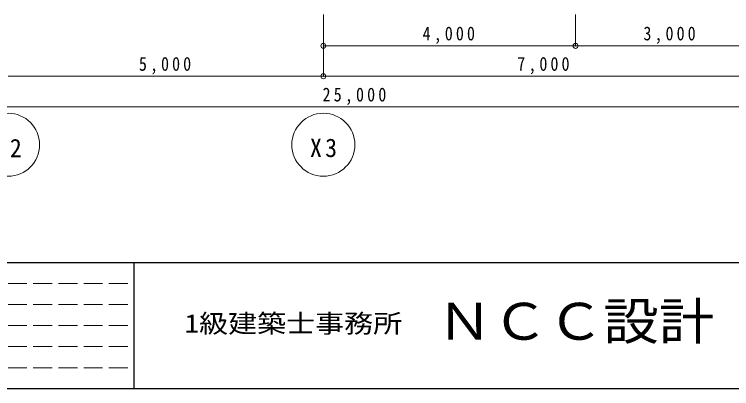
# Model space of a CAD drawing. Units: millimetres at full size, sheet at 1:100. Extents: x -20000 to 20000, y -13850 to 13850.
# Drawn here: x -5900 to 5475, y -13850 to -7909 of the extents above; entities that cross this region are included whole.
import ezdxf
from ezdxf.enums import TextEntityAlignment as Align

# ---------------------------------------------------------------- set-up
doc = ezdxf.new("R2010")
doc.units = ezdxf.units.MM
doc.header["$LTSCALE"] = 100
doc.header["$PDMODE"] = 32
doc.header["$PDSIZE"] = 80
doc.linetypes.add('DASHED3', pattern=[4, 3, -1])
for name, color, linetype, lineweight in [('0-B_記号', 6, 'Continuous', 9), ('0-D_寸法', 4, 'Continuous', 9), ('F-1_図枠', 7, 'Continuous', 25)]:
    doc.layers.add(name, color=color, linetype=linetype, lineweight=lineweight)
doc.layers.add('F-A_文字', color=7, linetype='Continuous')
doc.styles.add('ＭＳ ゴシック', font='')
doc.styles.get('ＭＳ ゴシック').set_extended_font_data('MS Gothic')

msp = doc.modelspace()

# ---------------------------------------------------------------- linework, layer by layer
at = {"layer": '0-B_記号'}
for centre in [(-6000, -9978.1), (-1000, -9978.1)]:
    msp.add_circle(centre, 500, dxfattribs=at)
at = {"layer": '0-D_寸法'}
for p, q in [((-1000, -8408.6), (-1000, -7908.6)), ((3000, -8408.6), (3000, -7908.6)), ((-1000, -8891.3), (-1000, -8391.3)), ((-1000, -8408.6), (3000, -8408.6)), ((3000, -8408.6), (6000, -8408.6)), ((-6000, -8891.3), (-1000, -8891.3)), ((-1000, -8891.3), (6000, -8891.3)), ((-13000, -9378.1), (12000, -9378.1))]:
    msp.add_line(p, q, dxfattribs=at)
for p in [(-1000, -8408.6), (3000, -8408.6), (-1000, -8891.3)]:
    msp.add_point(p, dxfattribs=at)
at = {"layer": 'F-1_図枠'}
for p, q in [((-20000, -11850), (20000, -11850)), ((-4000, -13850), (-4000, -11850)), ((-20000, -13850), (20000, -13850))]:
    msp.add_line(p, q, dxfattribs=at)
at = {"layer": 'F-1_図枠', "color": 4, "linetype": 'DASHED3', "lineweight": 9}
for p, q in [((-20000, -12183.3), (-4000, -12183.3)), ((-20000, -12516.7), (-4000, -12516.7)), ((-20000, -12850), (-4000, -12850)), ((-20000, -13183.3), (-4000, -13183.3)), ((-20000, -13516.7), (-4000, -13516.7))]:
    msp.add_line(p, q, dxfattribs=at)

# ---------------------------------------------------------------- texts
at = {"layer": '0-B_記号', "color": 7, "char_height": 293.3, "attachment_point": 7, "style": 'ＭＳ ゴシック'}
for s, insert in [('\\T1.27;\\W0.95;X2', (-6212.5, -10178.1)), ('\\T1.27;\\W0.95;X3', (-1212.5, -10178.1))]:
    msp.add_mtext(s, dxfattribs=dict(at, insert=insert))
at = {"layer": '0-D_寸法', "color": 7, "char_height": 219.9, "attachment_point": 7, "style": 'ＭＳ ゴシック'}
for s, insert in [('\\T1.38;\\W0.85;4,000', (575, -8378.6)), ('\\T1.38;\\W0.85;3,000', (4075, -8378.6)), ('\\T1.38;\\W0.85;5,000', (-3925, -8861.3)), ('\\T1.38;\\W0.85;7,000', (2075, -8861.3)), ('\\T1.39;\\W0.85;25,000', (-1012.5, -9348.1))]:
    msp.add_mtext(s, dxfattribs=dict(at, insert=insert))
at = {"layer": 'F-A_文字', "color": 2, "style": 'ＭＳ ゴシック', "width": 1.1}
msp.add_text('ＮＣＣ設計', height=586.5, dxfattribs=at).set_placement((800, -13250), align=Align.BOTTOM_LEFT)
at = {"layer": 'F-A_文字', "style": 'ＭＳ ゴシック', "width": 1.15}
msp.add_text('1級建築士事務所', height=293.3, dxfattribs=at).set_placement((-3200, -13050), align=Align.BOTTOM_LEFT)

doc.saveas('drawing.dxf')
